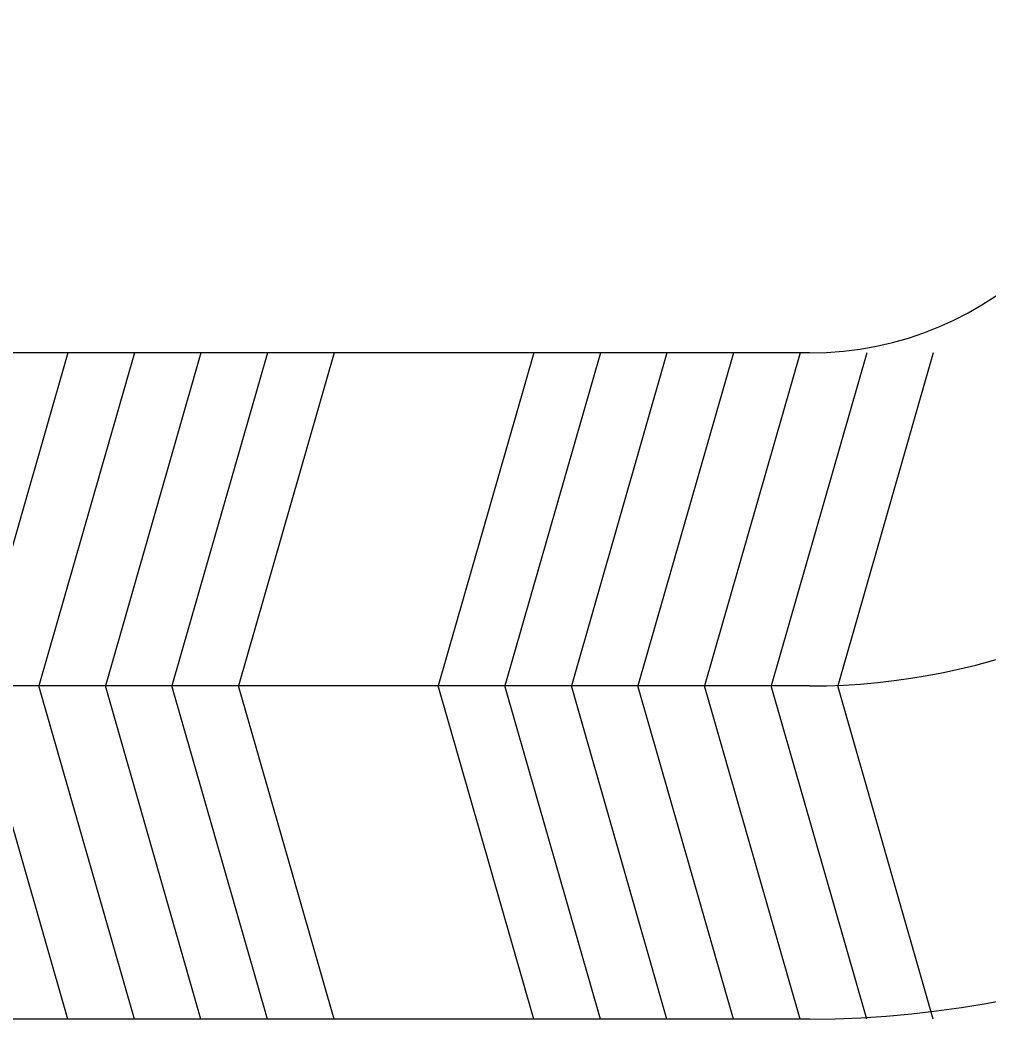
# Model space of a CAD drawing. Header units: inches. Extents: x -1366 to 1207, y -585 to 2554.
# Drawn here: x 744.168 to 747.079, y 1998.59 to 2001.59 of the extents above; entities that cross this region are included whole.
import ezdxf

# ---------------------------------------------------------------- set-up
doc = ezdxf.new("R2010")
doc.units = ezdxf.units.IN
doc.header["$MEASUREMENT"] = 0
doc.layers.add('Ramp-2', color=251, linetype='CONTINUOUS')
doc.layers.add('Stair-1', color=6, linetype='CONTINUOUS')

msp = doc.modelspace()

# ---------------------------------------------------------------- linework, layer by layer
at = {"layer": 'Ramp-2'}
for p, q in [((744.3117, 2000.5904), (744.0245, 1999.5904)), ((744.5117, 2000.5904), (744.2245, 1999.5904)), ((744.7117, 2000.5904), (744.4245, 1999.5904)), ((744.9117, 2000.5904), (744.6245, 1999.5904)), ((745.1117, 2000.5904), (744.8245, 1999.5904)), ((745.7117, 2000.5904), (745.4245, 1999.5904)), ((745.9117, 2000.5904), (745.6245, 1999.5904)), ((746.1117, 2000.5904), (745.8245, 1999.5904)), ((746.3117, 2000.5904), (746.0245, 1999.5904)), ((746.5117, 2000.5904), (746.2245, 1999.5904)), ((746.7117, 2000.5904), (746.4245, 1999.5904)), ((746.9117, 2000.5904), (746.6245, 1999.5904)), ((746.5394, 1999.5904), (743.9117, 1999.5904)), ((744.3117, 1998.5904), (744.0245, 1999.5904)), ((744.5117, 1998.5904), (744.2245, 1999.5904)), ((744.7117, 1998.5904), (744.4245, 1999.5904)), ((744.9117, 1998.5904), (744.6245, 1999.5904)), ((745.1117, 1998.5904), (744.8245, 1999.5904)), ((745.7117, 1998.5904), (745.4245, 1999.5904)), ((745.9117, 1998.5904), (745.6245, 1999.5904)), ((746.1117, 1998.5904), (745.8245, 1999.5904)), ((746.3117, 1998.5904), (746.0245, 1999.5904)), ((746.5117, 1998.5904), (746.2245, 1999.5904)), ((746.7117, 1998.5904), (746.4245, 1999.5904)), ((746.9117, 1998.5904), (746.6245, 1999.5904))]:
    msp.add_line(p, q, dxfattribs=at)
msp.add_arc((746.5394, 2001.5904), 2, 270, 0, dxfattribs=at)
at = {"layer": 'Stair-1'}
for p, q in [((746.5394, 2000.5904), (743.9117, 2000.5904)), ((746.5394, 1998.5904), (743.9117, 1998.5904))]:
    msp.add_line(p, q, dxfattribs=at)
for radius in [1, 3]:
    msp.add_arc((746.5394, 2001.5904), radius, 270, 0, dxfattribs=at)

doc.saveas('drawing.dxf')
